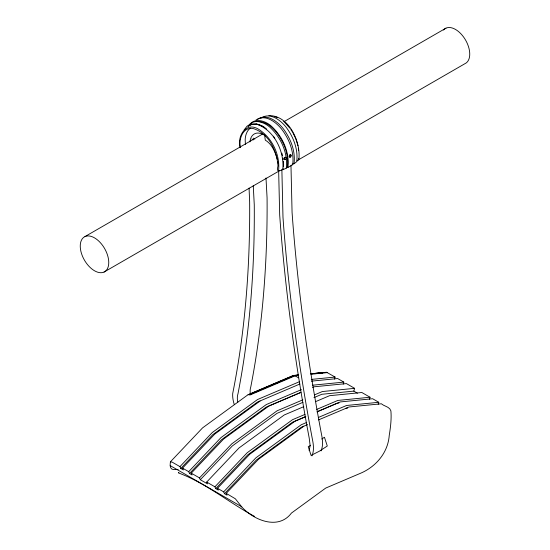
<?xml version="1.0" encoding="UTF-8"?>
<svg xmlns="http://www.w3.org/2000/svg" width="550" height="550" viewBox="0 0 550 550"><rect width="100%" height="100%" fill="white"/><g stroke="black" fill="none" stroke-linecap="round" stroke-linejoin="round"><path stroke-width="0.82" d="M283.071 168.953C281.937 170.225 280.246 170.789 278.561 170.851C280.308 154.715 272.078 137.569 258.232 129.03C245.692 121.571 237.071 136.283 240.116 147.386M256.018 119.989C265.079 113.754 275.681 121.839 281.462 128.899C289.183 138.992 294.346 151.834 292.703 164.704L287.939 167.447L287.293 167.007L285.904 168.376A65.292 41.03 4.8 0 1 282.796 169.703C284.549 151.374 274.347 129.882 256.073 123.97M286.303 168.197C288.076 152.962 280.995 137.548 269.947 127.27C264.481 122.396 254.437 118.415 248.868 125.111M287.939 167.447C289.719 152.109 282.59 136.586 271.459 126.239C265.836 121.062 254.987 117.184 249.693 124.719M292.703 164.704L292.057 164.257L294.023 163.735C295.659 150.961 290.538 138.208 282.865 128.184C277.124 121.179 266.606 113.156 257.62 119.343M297.488 161.006L298.891 159.115C300.836 141.708 288.956 115.259 268.895 115.624M178.186 469.556L173.429 469.556L171.875 469.074C169.579 467.369 170.177 464.234 170.431 461.801L202.572 427.879L247.589 395.044L293.755 375.43L297.997 375.011M298.519 158.414L298.891 159.115M334.482 379.143L335.094 377.059L326.693 372.322L310.722 373.752M343.221 384.189L343.839 382.106L337.666 378.544L311.341 381.157M313.954 397.623L321.805 394.281L353.808 391.112L354.633 388.341L346.411 383.591L314.139 386.788L312.579 387.454M369.442 399.328L370.061 397.244L361.831 392.501L329.567 395.697L315.507 401.672M378.18 404.374L378.799 402.291L372.632 398.729L340.361 401.926L316.931 411.895M170.184 465.616L241.512 506.646C253.364 520.039 278.3 530.619 291.438 513.074L325.71 488.077L359.989 473.495C375.774 467.012 387.984 452.774 389.242 435.408C390.527 427.316 391.593 419.107 390.899 410.905C389.826 406.684 384.161 406.381 381.37 403.776L349.106 406.973L318.498 419.918M309.141 450.622L310.145 445.651L309.217 438.123A1598.424 863.988 61.7 0 1 280.356 224.132L279.689 215.043L278.644 170.466M311.994 455.861C314.291 450.491 313.493 444.407 312.324 438.852A1588.806 858.791 61.7 0 1 283.628 226.133L282.989 217.36L281.93 172.019A39.717 21.471 61.7 0 0 281.896 169.579M321.076 450.883C323.373 445.507 322.575 439.422 321.406 433.874A1588.806 858.791 61.7 0 1 292.71 221.155L292.071 212.383L291.012 167.042A39.717 21.471 61.7 0 0 291.005 165.426M282.796 169.703L283.222 169.056M244.069 129.979L247.115 126.115L251.206 124.073L256.919 123.998L262.144 125.826M260.102 401.012L214.796 434.053L182.531 468.112L183.356 469.934L180.785 468.449L179.96 466.627L212.224 432.568L257.531 399.527L299.709 381.59M180.785 468.449L212.788 434.665L257.531 402.029L299.915 384.003M300.864 392.439L268.84 406.058L223.541 439.099L191.269 473.158L192.094 474.98L189.523 473.495L188.698 471.673L220.969 437.614L266.269 404.573L301.414 389.62M189.523 473.495L221.533 439.711L266.269 407.076L300.802 392.391M303.793 406.656L284.268 414.961L238.961 448.002L206.697 482.068L207.522 483.883L200.324 479.731L199.499 477.909L231.763 443.85L277.069 410.809L302.844 399.843M200.324 479.731L232.327 445.947L277.069 413.311L302.968 402.297M305.216 416.879L295.061 421.197L249.762 454.238L217.491 488.297L218.316 490.119L215.744 488.634L214.926 486.812L247.191 452.753L292.49 419.712L304.989 414.397M215.744 488.634L247.754 454.85L292.49 422.214L305.834 416.543M303.799 426.243L258.5 459.284L226.236 493.343L227.061 495.165L224.489 493.68L223.664 491.858L255.929 457.799L301.235 424.758L306.701 422.434M224.489 493.68L256.493 459.896L301.235 427.268L307.512 424.593M241.814 506.969L235.345 498.781L226.236 493.343M294.023 163.735L294.346 163.508A65.292 41.03 4.8 0 0 296.711 161.672C298.327 149.126 293.315 136.599 285.773 126.754C280.149 119.886 269.837 112.021 261.023 118.085M321.716 439.017L324.445 437.257L327.298 446.022L319.413 451.179L311.094 455.421L308.241 446.648L310.365 445.555M170.431 461.801L172.246 462.179L179.96 466.627M324.748 372.707L325.992 372.24M84.961 236.583L262.481 134.09M284.02 121.653L445.947 28.167M104.053 272.051A20.157 11.639 60 0 0 98.897 241.196A20.157 11.639 60 0 0 80.568 249.707A20.157 11.639 60 0 0 104.053 272.051L279.345 170.844M297.172 160.552L465.039 63.628A20.157 11.639 60 0 0 464.743 38.713A20.157 11.639 60 0 0 443.534 30.044M248.098 126.108L252.127 124.094M248.208 126.294C254.045 121.935 261.759 124.946 266.757 129.167M247.995 394.756L293.136 375.561L298.678 375.093M250.484 394.158L252.842 393.154M254.423 392.48L261.504 389.469M263.869 388.465L265.444 387.791M274.897 383.776L279.62 381.769M281.978 380.758L283.553 380.091M249.15 394.776L294.436 375.513L298.623 377.829M249.817 395.072L295.116 375.808L298.512 375.471M314.559 394.859L322.369 391.538L354.633 388.341M316.704 409.413L337.789 400.441L370.061 397.244M317.611 411.538L337.232 403.191L338.917 403.019M318.416 417.45L346.534 405.487L378.799 402.291M298.217 375.059L292.607 375.891L294.298 375.726M311.774 373.711L325.325 372.371M310.564 373.918L326.693 372.322M314.6 373.718L317.137 373.464M319.674 373.209L322.211 372.962M311.252 374.206L327.387 372.611M311.321 379.418L335.094 377.059M312.421 385.22L343.839 382.106M345.971 408.237L347.655 408.066M255.826 121.536C269.954 120.368 279.352 134.496 284.357 145.915A34.368 19.841 60 0 1 287.299 167.007M178.949 472.739L178.372 472.567L178.661 472.993C206.133 483.216 229.027 502.672 254.691 516.471M274.911 116.627L277.337 117.48M353.808 391.112L357.411 393.188M182.531 468.112L188.698 471.673M191.269 473.158L199.499 477.909M206.697 482.068L214.926 486.812M217.491 488.297L223.664 491.858M253.44 138.132L254.849 139.088M251.886 138.971L253.296 139.927M262.804 126.28L264.791 127.641M283.876 121.419L289.898 128.212M278.561 170.851C275.859 170.308 278.644 166.499 277.86 164.539C276.478 149.689 268.201 133.086 253.069 128.487C242.749 126.768 238.556 139.212 240.426 147.448M290.806 129.532L292.614 132.165M273.364 136.18L274.814 138.291M292.971 132.901L295.831 138.806L297.976 145.709M277.365 159.431C275.227 152.157 272.113 144.21 265.299 140.133L264.584 134.887M277.791 161.686L278.073 163.185M298.32 148.218L298.664 150.721M265.994 177.987L267.073 197.856A1130.388 617.251 62.4 0 1 250.766 387.001A16.823 9.185 62.4 0 0 250.312 393.779M253.254 185.714L254.265 204.744A1130.388 617.251 62.4 0 1 237.958 393.882A16.823 9.185 62.4 0 0 237.786 402.236M249.061 188.093L249.645 201.829A1123.588 613.539 62.4 0 1 233.427 389.847L232.698 393.573A23.781 12.987 62.4 0 0 234.211 404.401M245.396 144.444L245.176 139.397A29.693 16.211 62.4 0 1 250.566 128.095M283.635 164.436A34.004 19.635 60 0 1 283.518 166.815M281.861 153.141A33.791 19.504 60 0 1 282.48 155.581M282.961 158.015A33.791 19.504 60 0 1 283.195 159.617M283.36 161.191A33.791 19.504 60 0 1 283.374 166.726M289.781 156.599A0.784 0.488 -64.4 0 1 290.111 155.134M289.857 157.018A1.251 0.784 -64.4 0 1 289.183 155.877A1.251 0.784 -64.4 0 1 290.462 154.701A1.251 0.784 -64.4 0 1 290.696 156.255M290.524 156.523A1.251 0.784 -64.4 0 1 290.091 156.922M284.632 159.088A0.784 0.488 -64.4 0 1 284.797 157.829M285.292 159.28A1.251 0.784 -64.4 0 1 284.151 159.156A1.251 0.784 -64.4 0 1 284.687 157.499A1.251 0.784 -64.4 0 1 285.821 157.623M249.906 141.914A22.736 12.416 62.4 0 1 265.533 135.822M290.613 156.901A1.251 0.784 -64.4 0 0 290.888 154.894A1.251 0.784 -64.4 0 0 289.438 156.228A1.251 0.784 -64.4 0 0 290.613 156.901M285.587 159.424A1.251 0.784 -64.4 0 0 285.863 157.424A1.251 0.784 -64.4 0 0 284.412 158.751A1.251 0.784 -64.4 0 0 285.587 159.424"/></g></svg>
